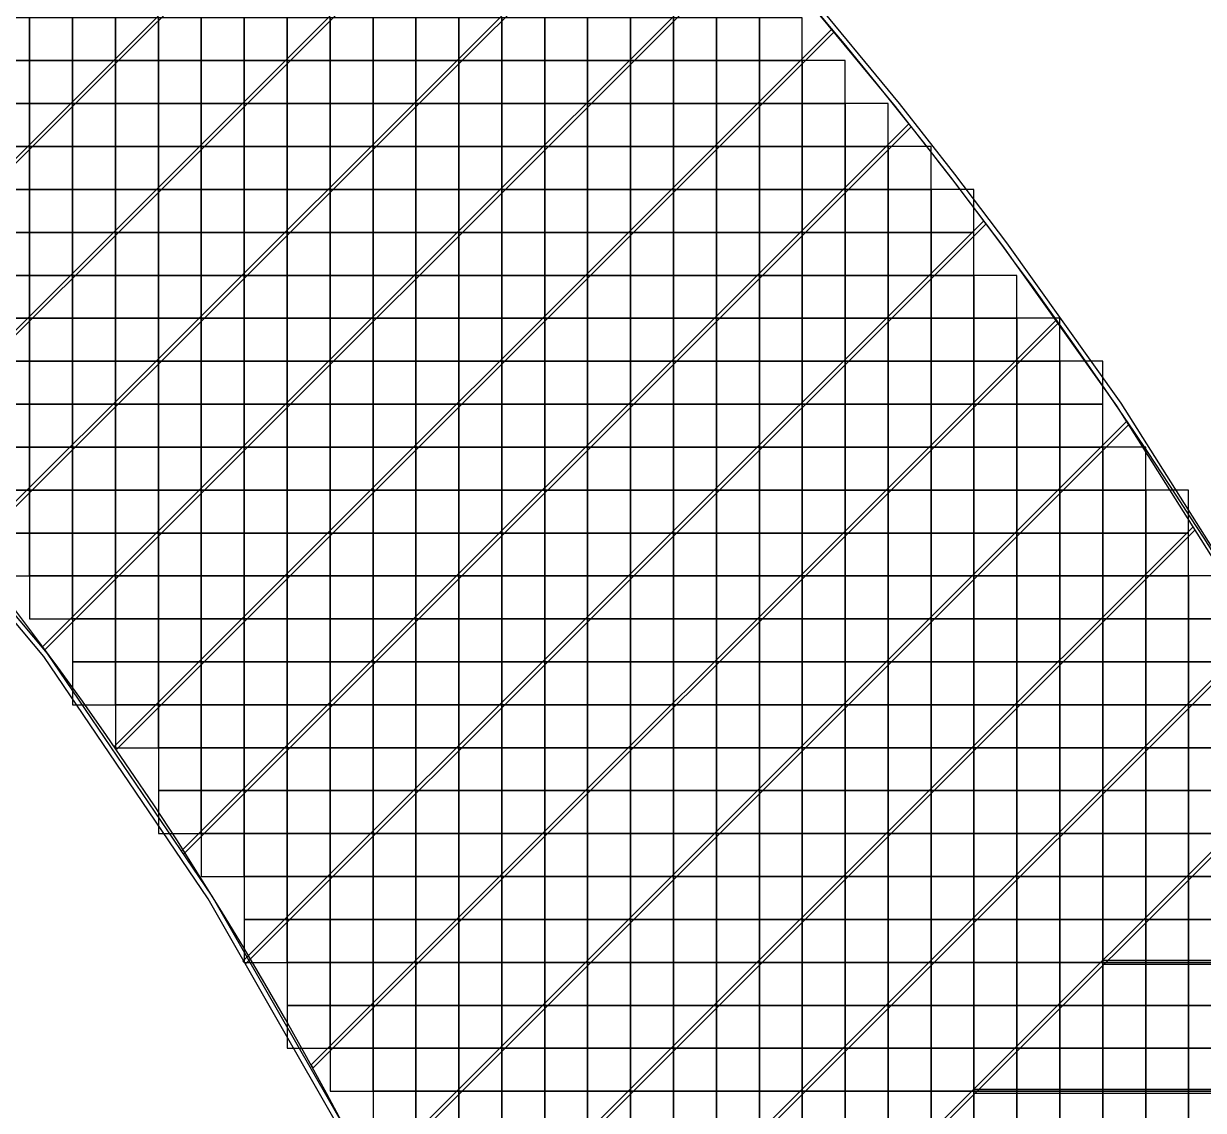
# Model space of a CAD drawing. Extents: x -31693 to 409283, y -98233 to 151957.
# Drawn here: x 124975 to 138717, y 80993 to 93647 of the extents above; entities that cross this region are included whole.
import ezdxf

# ---------------------------------------------------------------- set-up
doc = ezdxf.new("R2010")
doc.units = 0
doc.header["$LTSCALE"] = 1000
doc.header["$MEASUREMENT"] = 0
for name, color, linetype in [('500浮箱', 162, 'Continuous'), ('A-G-VISIBLE', 9, 'Continuous'), ('主龙骨', 4, 'Continuous'), ('边梁（14a槽钢', 3, 'Continuous')]:
    doc.layers.add(name, color=color, linetype=linetype)

# ---------------------------------------------------------------- blocks, each defined once
blk = doc.blocks.new('dasd')
at = {"layer": 'A-G-VISIBLE', "linetype": 'Continuous'}
for centre, radius, start, end in [((-132803.822, 42108.688), 57.677, 29.84645, 67.5516), ((-132803.304, 42112.783), 43.061, 27.6831, 69.1971)]:
    blk.add_arc(centre, radius, start, end, dxfattribs=at)

msp = doc.modelspace()

# ---------------------------------------------------------------- linework, layer by layer
at = {"layer": '500浮箱', "elevation": 2850}
for points in [[(124545, 93216), (125045, 93216), (125045, 93716), (124545, 93716)], [(125045, 93216), (125545, 93216), (125545, 93716), (125045, 93716)], [(125545, 93216), (126045, 93216), (126045, 93716), (125545, 93716)], [(126045, 93216), (126545, 93216), (126545, 93716), (126045, 93716)], [(126545, 93216), (127045, 93216), (127045, 93716), (126545, 93716)], [(127045, 93216), (127545, 93216), (127545, 93716), (127045, 93716)], [(127545, 93216), (128045, 93216), (128045, 93716), (127545, 93716)], [(128045, 93216), (128545, 93216), (128545, 93716), (128045, 93716)], [(128545, 93216), (129045, 93216), (129045, 93716), (128545, 93716)], [(129045, 93216), (129545, 93216), (129545, 93716), (129045, 93716)], [(129545, 93216), (130045, 93216), (130045, 93716), (129545, 93716)], [(130045, 93216), (130545, 93216), (130545, 93716), (130045, 93716)], [(130545, 93216), (131045, 93216), (131045, 93716), (130545, 93716)], [(131045, 93216), (131545, 93216), (131545, 93716), (131045, 93716)], [(131545, 93216), (132045, 93216), (132045, 93716), (131545, 93716)], [(132045, 93216), (132545, 93216), (132545, 93716), (132045, 93716)], [(132545, 93216), (133045, 93216), (133045, 93716), (132545, 93716)], [(133045, 93216), (133545, 93216), (133545, 93716), (133045, 93716)], [(133545, 93216), (134045, 93216), (134045, 93716), (133545, 93716)], [(124545, 92716), (125045, 92716), (125045, 93216), (124545, 93216)], [(125045, 92716), (125545, 92716), (125545, 93216), (125045, 93216)], [(125545, 92716), (126045, 92716), (126045, 93216), (125545, 93216)], [(126045, 92716), (126545, 92716), (126545, 93216), (126045, 93216)], [(126545, 92716), (127045, 92716), (127045, 93216), (126545, 93216)], [(127045, 92716), (127545, 92716), (127545, 93216), (127045, 93216)], [(127545, 92716), (128045, 92716), (128045, 93216), (127545, 93216)], [(128045, 92716), (128545, 92716), (128545, 93216), (128045, 93216)], [(128545, 92716), (129045, 92716), (129045, 93216), (128545, 93216)], [(129045, 92716), (129545, 92716), (129545, 93216), (129045, 93216)], [(129545, 92716), (130045, 92716), (130045, 93216), (129545, 93216)], [(130045, 92716), (130545, 92716), (130545, 93216), (130045, 93216)], [(130545, 92716), (131045, 92716), (131045, 93216), (130545, 93216)], [(131045, 92716), (131545, 92716), (131545, 93216), (131045, 93216)], [(131545, 92716), (132045, 92716), (132045, 93216), (131545, 93216)], [(132045, 92716), (132545, 92716), (132545, 93216), (132045, 93216)], [(132545, 92716), (133045, 92716), (133045, 93216), (132545, 93216)], [(133045, 92716), (133545, 92716), (133545, 93216), (133045, 93216)], [(133545, 92716), (134045, 92716), (134045, 93216), (133545, 93216)], [(134045, 92716), (134545, 92716), (134545, 93216), (134045, 93216)], [(124545, 92216), (125045, 92216), (125045, 92716), (124545, 92716)], [(125045, 92216), (125545, 92216), (125545, 92716), (125045, 92716)], [(125545, 92216), (126045, 92216), (126045, 92716), (125545, 92716)], [(126045, 92216), (126545, 92216), (126545, 92716), (126045, 92716)], [(126545, 92216), (127045, 92216), (127045, 92716), (126545, 92716)], [(127045, 92216), (127545, 92216), (127545, 92716), (127045, 92716)], [(127545, 92216), (128045, 92216), (128045, 92716), (127545, 92716)], [(128045, 92216), (128545, 92216), (128545, 92716), (128045, 92716)], [(128545, 92216), (129045, 92216), (129045, 92716), (128545, 92716)], [(129045, 92216), (129545, 92216), (129545, 92716), (129045, 92716)], [(129545, 92216), (130045, 92216), (130045, 92716), (129545, 92716)], [(130045, 92216), (130545, 92216), (130545, 92716), (130045, 92716)], [(130545, 92216), (131045, 92216), (131045, 92716), (130545, 92716)], [(131045, 92216), (131545, 92216), (131545, 92716), (131045, 92716)], [(131545, 92216), (132045, 92216), (132045, 92716), (131545, 92716)], [(132045, 92216), (132545, 92216), (132545, 92716), (132045, 92716)], [(132545, 92216), (133045, 92216), (133045, 92716), (132545, 92716)], [(133045, 92216), (133545, 92216), (133545, 92716), (133045, 92716)], [(133545, 92216), (134045, 92216), (134045, 92716), (133545, 92716)], [(134045, 92216), (134545, 92216), (134545, 92716), (134045, 92716)], [(134545, 92216), (135045, 92216), (135045, 92716), (134545, 92716)], [(124545, 91716), (125045, 91716), (125045, 92216), (124545, 92216)], [(125045, 91716), (125545, 91716), (125545, 92216), (125045, 92216)], [(125545, 91716), (126045, 91716), (126045, 92216), (125545, 92216)], [(126045, 91716), (126545, 91716), (126545, 92216), (126045, 92216)], [(126545, 91716), (127045, 91716), (127045, 92216), (126545, 92216)], [(127045, 91716), (127545, 91716), (127545, 92216), (127045, 92216)], [(127545, 91716), (128045, 91716), (128045, 92216), (127545, 92216)], [(128045, 91716), (128545, 91716), (128545, 92216), (128045, 92216)], [(128545, 91716), (129045, 91716), (129045, 92216), (128545, 92216)], [(129045, 91716), (129545, 91716), (129545, 92216), (129045, 92216)], [(129545, 91716), (130045, 91716), (130045, 92216), (129545, 92216)], [(130045, 91716), (130545, 91716), (130545, 92216), (130045, 92216)], [(130545, 91716), (131045, 91716), (131045, 92216), (130545, 92216)], [(131045, 91716), (131545, 91716), (131545, 92216), (131045, 92216)], [(131545, 91716), (132045, 91716), (132045, 92216), (131545, 92216)], [(132045, 91716), (132545, 91716), (132545, 92216), (132045, 92216)], [(132545, 91716), (133045, 91716), (133045, 92216), (132545, 92216)], [(133045, 91716), (133545, 91716), (133545, 92216), (133045, 92216)], [(133545, 91716), (134045, 91716), (134045, 92216), (133545, 92216)], [(134045, 91716), (134545, 91716), (134545, 92216), (134045, 92216)], [(134545, 91716), (135045, 91716), (135045, 92216), (134545, 92216)], [(135045, 91716), (135545, 91716), (135545, 92216), (135045, 92216)], [(124545, 91216), (125045, 91216), (125045, 91716), (124545, 91716)], [(125045, 91216), (125545, 91216), (125545, 91716), (125045, 91716)], [(125545, 91216), (126045, 91216), (126045, 91716), (125545, 91716)], [(126045, 91216), (126545, 91216), (126545, 91716), (126045, 91716)], [(126545, 91216), (127045, 91216), (127045, 91716), (126545, 91716)], [(127045, 91216), (127545, 91216), (127545, 91716), (127045, 91716)], [(127545, 91216), (128045, 91216), (128045, 91716), (127545, 91716)], [(128045, 91216), (128545, 91216), (128545, 91716), (128045, 91716)], [(128545, 91216), (129045, 91216), (129045, 91716), (128545, 91716)], [(129045, 91216), (129545, 91216), (129545, 91716), (129045, 91716)], [(129545, 91216), (130045, 91216), (130045, 91716), (129545, 91716)], [(130045, 91216), (130545, 91216), (130545, 91716), (130045, 91716)], [(130545, 91216), (131045, 91216), (131045, 91716), (130545, 91716)], [(131045, 91216), (131545, 91216), (131545, 91716), (131045, 91716)], [(131545, 91216), (132045, 91216), (132045, 91716), (131545, 91716)], [(132045, 91216), (132545, 91216), (132545, 91716), (132045, 91716)], [(132545, 91216), (133045, 91216), (133045, 91716), (132545, 91716)], [(133045, 91216), (133545, 91216), (133545, 91716), (133045, 91716)], [(133545, 91216), (134045, 91216), (134045, 91716), (133545, 91716)], [(134045, 91216), (134545, 91216), (134545, 91716), (134045, 91716)], [(134545, 91216), (135045, 91216), (135045, 91716), (134545, 91716)], [(135045, 91216), (135545, 91216), (135545, 91716), (135045, 91716)], [(135545, 91216), (136045, 91216), (136045, 91716), (135545, 91716)], [(124545, 90716), (125045, 90716), (125045, 91216), (124545, 91216)], [(125045, 90716), (125545, 90716), (125545, 91216), (125045, 91216)], [(125545, 90716), (126045, 90716), (126045, 91216), (125545, 91216)], [(126045, 90716), (126545, 90716), (126545, 91216), (126045, 91216)], [(126545, 90716), (127045, 90716), (127045, 91216), (126545, 91216)], [(127045, 90716), (127545, 90716), (127545, 91216), (127045, 91216)], [(127545, 90716), (128045, 90716), (128045, 91216), (127545, 91216)], [(128045, 90716), (128545, 90716), (128545, 91216), (128045, 91216)], [(128545, 90716), (129045, 90716), (129045, 91216), (128545, 91216)], [(129045, 90716), (129545, 90716), (129545, 91216), (129045, 91216)], [(129545, 90716), (130045, 90716), (130045, 91216), (129545, 91216)], [(130045, 90716), (130545, 90716), (130545, 91216), (130045, 91216)], [(130545, 90716), (131045, 90716), (131045, 91216), (130545, 91216)], [(131045, 90716), (131545, 90716), (131545, 91216), (131045, 91216)], [(131545, 90716), (132045, 90716), (132045, 91216), (131545, 91216)], [(132045, 90716), (132545, 90716), (132545, 91216), (132045, 91216)], [(132545, 90716), (133045, 90716), (133045, 91216), (132545, 91216)], [(133045, 90716), (133545, 90716), (133545, 91216), (133045, 91216)], [(133545, 90716), (134045, 90716), (134045, 91216), (133545, 91216)], [(134045, 90716), (134545, 90716), (134545, 91216), (134045, 91216)], [(134545, 90716), (135045, 90716), (135045, 91216), (134545, 91216)], [(135045, 90716), (135545, 90716), (135545, 91216), (135045, 91216)], [(135545, 90716), (136045, 90716), (136045, 91216), (135545, 91216)], [(124545, 90216), (125045, 90216), (125045, 90716), (124545, 90716)], [(125045, 90216), (125545, 90216), (125545, 90716), (125045, 90716)], [(125545, 90216), (126045, 90216), (126045, 90716), (125545, 90716)], [(126045, 90216), (126545, 90216), (126545, 90716), (126045, 90716)], [(126545, 90216), (127045, 90216), (127045, 90716), (126545, 90716)], [(127045, 90216), (127545, 90216), (127545, 90716), (127045, 90716)], [(127545, 90216), (128045, 90216), (128045, 90716), (127545, 90716)], [(128045, 90216), (128545, 90216), (128545, 90716), (128045, 90716)], [(128545, 90216), (129045, 90216), (129045, 90716), (128545, 90716)], [(129045, 90216), (129545, 90216), (129545, 90716), (129045, 90716)], [(129545, 90216), (130045, 90216), (130045, 90716), (129545, 90716)], [(130045, 90216), (130545, 90216), (130545, 90716), (130045, 90716)], [(130545, 90216), (131045, 90216), (131045, 90716), (130545, 90716)], [(131045, 90216), (131545, 90216), (131545, 90716), (131045, 90716)], [(131545, 90216), (132045, 90216), (132045, 90716), (131545, 90716)], [(132045, 90216), (132545, 90216), (132545, 90716), (132045, 90716)], [(132545, 90216), (133045, 90216), (133045, 90716), (132545, 90716)], [(133045, 90216), (133545, 90216), (133545, 90716), (133045, 90716)], [(133545, 90216), (134045, 90216), (134045, 90716), (133545, 90716)], [(134045, 90216), (134545, 90216), (134545, 90716), (134045, 90716)], [(134545, 90216), (135045, 90216), (135045, 90716), (134545, 90716)], [(135045, 90216), (135545, 90216), (135545, 90716), (135045, 90716)], [(135545, 90216), (136045, 90216), (136045, 90716), (135545, 90716)], [(136045, 90216), (136545, 90216), (136545, 90716), (136045, 90716)], [(124545, 89716), (125045, 89716), (125045, 90216), (124545, 90216)], [(125045, 89716), (125545, 89716), (125545, 90216), (125045, 90216)], [(125545, 89716), (126045, 89716), (126045, 90216), (125545, 90216)], [(126045, 89716), (126545, 89716), (126545, 90216), (126045, 90216)], [(126545, 89716), (127045, 89716), (127045, 90216), (126545, 90216)], [(127045, 89716), (127545, 89716), (127545, 90216), (127045, 90216)], [(127545, 89716), (128045, 89716), (128045, 90216), (127545, 90216)], [(128045, 89716), (128545, 89716), (128545, 90216), (128045, 90216)], [(128545, 89716), (129045, 89716), (129045, 90216), (128545, 90216)], [(129045, 89716), (129545, 89716), (129545, 90216), (129045, 90216)], [(129545, 89716), (130045, 89716), (130045, 90216), (129545, 90216)], [(130045, 89716), (130545, 89716), (130545, 90216), (130045, 90216)], [(130545, 89716), (131045, 89716), (131045, 90216), (130545, 90216)], [(131045, 89716), (131545, 89716), (131545, 90216), (131045, 90216)], [(131545, 89716), (132045, 89716), (132045, 90216), (131545, 90216)], [(132045, 89716), (132545, 89716), (132545, 90216), (132045, 90216)], [(132545, 89716), (133045, 89716), (133045, 90216), (132545, 90216)], [(133045, 89716), (133545, 89716), (133545, 90216), (133045, 90216)], [(133545, 89716), (134045, 89716), (134045, 90216), (133545, 90216)], [(134045, 89716), (134545, 89716), (134545, 90216), (134045, 90216)], [(134545, 89716), (135045, 89716), (135045, 90216), (134545, 90216)], [(135045, 89716), (135545, 89716), (135545, 90216), (135045, 90216)], [(135545, 89716), (136045, 89716), (136045, 90216), (135545, 90216)], [(136045, 89716), (136545, 89716), (136545, 90216), (136045, 90216)], [(136545, 89716), (137045, 89716), (137045, 90216), (136545, 90216)], [(124545, 89216), (125045, 89216), (125045, 89716), (124545, 89716)], [(125045, 89216), (125545, 89216), (125545, 89716), (125045, 89716)], [(125545, 89216), (126045, 89216), (126045, 89716), (125545, 89716)], [(126045, 89216), (126545, 89216), (126545, 89716), (126045, 89716)], [(126545, 89216), (127045, 89216), (127045, 89716), (126545, 89716)], [(127045, 89216), (127545, 89216), (127545, 89716), (127045, 89716)], [(127545, 89216), (128045, 89216), (128045, 89716), (127545, 89716)], [(128045, 89216), (128545, 89216), (128545, 89716), (128045, 89716)], [(128545, 89216), (129045, 89216), (129045, 89716), (128545, 89716)], [(129045, 89216), (129545, 89216), (129545, 89716), (129045, 89716)], [(129545, 89216), (130045, 89216), (130045, 89716), (129545, 89716)], [(130045, 89216), (130545, 89216), (130545, 89716), (130045, 89716)], [(130545, 89216), (131045, 89216), (131045, 89716), (130545, 89716)], [(131045, 89216), (131545, 89216), (131545, 89716), (131045, 89716)], [(131545, 89216), (132045, 89216), (132045, 89716), (131545, 89716)], [(132045, 89216), (132545, 89216), (132545, 89716), (132045, 89716)], [(132545, 89216), (133045, 89216), (133045, 89716), (132545, 89716)], [(133045, 89216), (133545, 89216), (133545, 89716), (133045, 89716)], [(133545, 89216), (134045, 89216), (134045, 89716), (133545, 89716)], [(134045, 89216), (134545, 89216), (134545, 89716), (134045, 89716)], [(134545, 89216), (135045, 89216), (135045, 89716), (134545, 89716)], [(135045, 89216), (135545, 89216), (135545, 89716), (135045, 89716)], [(135545, 89216), (136045, 89216), (136045, 89716), (135545, 89716)], [(136045, 89216), (136545, 89216), (136545, 89716), (136045, 89716)], [(136545, 89216), (137045, 89216), (137045, 89716), (136545, 89716)], [(137045, 89216), (137545, 89216), (137545, 89716), (137045, 89716)], [(124545, 88716), (125045, 88716), (125045, 89216), (124545, 89216)], [(125045, 88716), (125545, 88716), (125545, 89216), (125045, 89216)], [(125545, 88716), (126045, 88716), (126045, 89216), (125545, 89216)], [(126045, 88716), (126545, 88716), (126545, 89216), (126045, 89216)], [(126545, 88716), (127045, 88716), (127045, 89216), (126545, 89216)], [(127045, 88716), (127545, 88716), (127545, 89216), (127045, 89216)], [(127545, 88716), (128045, 88716), (128045, 89216), (127545, 89216)], [(128045, 88716), (128545, 88716), (128545, 89216), (128045, 89216)], [(128545, 88716), (129045, 88716), (129045, 89216), (128545, 89216)], [(129045, 88716), (129545, 88716), (129545, 89216), (129045, 89216)], [(129545, 88716), (130045, 88716), (130045, 89216), (129545, 89216)], [(130045, 88716), (130545, 88716), (130545, 89216), (130045, 89216)], [(130545, 88716), (131045, 88716), (131045, 89216), (130545, 89216)], [(131045, 88716), (131545, 88716), (131545, 89216), (131045, 89216)], [(131545, 88716), (132045, 88716), (132045, 89216), (131545, 89216)], [(132045, 88716), (132545, 88716), (132545, 89216), (132045, 89216)], [(132545, 88716), (133045, 88716), (133045, 89216), (132545, 89216)], [(133045, 88716), (133545, 88716), (133545, 89216), (133045, 89216)], [(133545, 88716), (134045, 88716), (134045, 89216), (133545, 89216)], [(134045, 88716), (134545, 88716), (134545, 89216), (134045, 89216)], [(134545, 88716), (135045, 88716), (135045, 89216), (134545, 89216)], [(135045, 88716), (135545, 88716), (135545, 89216), (135045, 89216)], [(135545, 88716), (136045, 88716), (136045, 89216), (135545, 89216)], [(136045, 88716), (136545, 88716), (136545, 89216), (136045, 89216)], [(136545, 88716), (137045, 88716), (137045, 89216), (136545, 89216)], [(137045, 88716), (137545, 88716), (137545, 89216), (137045, 89216)], [(124545, 88216), (125045, 88216), (125045, 88716), (124545, 88716)], [(125045, 88216), (125545, 88216), (125545, 88716), (125045, 88716)], [(125545, 88216), (126045, 88216), (126045, 88716), (125545, 88716)], [(126045, 88216), (126545, 88216), (126545, 88716), (126045, 88716)], [(126545, 88216), (127045, 88216), (127045, 88716), (126545, 88716)], [(127045, 88216), (127545, 88216), (127545, 88716), (127045, 88716)], [(127545, 88216), (128045, 88216), (128045, 88716), (127545, 88716)], [(128045, 88216), (128545, 88216), (128545, 88716), (128045, 88716)], [(128545, 88216), (129045, 88216), (129045, 88716), (128545, 88716)], [(129045, 88216), (129545, 88216), (129545, 88716), (129045, 88716)], [(129545, 88216), (130045, 88216), (130045, 88716), (129545, 88716)], [(130045, 88216), (130545, 88216), (130545, 88716), (130045, 88716)], [(130545, 88216), (131045, 88216), (131045, 88716), (130545, 88716)], [(131045, 88216), (131545, 88216), (131545, 88716), (131045, 88716)], [(131545, 88216), (132045, 88216), (132045, 88716), (131545, 88716)], [(132045, 88216), (132545, 88216), (132545, 88716), (132045, 88716)], [(132545, 88216), (133045, 88216), (133045, 88716), (132545, 88716)], [(133045, 88216), (133545, 88216), (133545, 88716), (133045, 88716)], [(133545, 88216), (134045, 88216), (134045, 88716), (133545, 88716)], [(134045, 88216), (134545, 88216), (134545, 88716), (134045, 88716)], [(134545, 88216), (135045, 88216), (135045, 88716), (134545, 88716)], [(135045, 88216), (135545, 88216), (135545, 88716), (135045, 88716)], [(135545, 88216), (136045, 88216), (136045, 88716), (135545, 88716)], [(136045, 88216), (136545, 88216), (136545, 88716), (136045, 88716)], [(136545, 88216), (137045, 88216), (137045, 88716), (136545, 88716)], [(137045, 88216), (137545, 88216), (137545, 88716), (137045, 88716)], [(137545, 88216), (138045, 88216), (138045, 88716), (137545, 88716)], [(124545, 87716), (125045, 87716), (125045, 88216), (124545, 88216)], [(125045, 87716), (125545, 87716), (125545, 88216), (125045, 88216)], [(125545, 87716), (126045, 87716), (126045, 88216), (125545, 88216)], [(126045, 87716), (126545, 87716), (126545, 88216), (126045, 88216)], [(126545, 87716), (127045, 87716), (127045, 88216), (126545, 88216)], [(127045, 87716), (127545, 87716), (127545, 88216), (127045, 88216)], [(127545, 87716), (128045, 87716), (128045, 88216), (127545, 88216)], [(128045, 87716), (128545, 87716), (128545, 88216), (128045, 88216)], [(128545, 87716), (129045, 87716), (129045, 88216), (128545, 88216)], [(129045, 87716), (129545, 87716), (129545, 88216), (129045, 88216)], [(129545, 87716), (130045, 87716), (130045, 88216), (129545, 88216)], [(130045, 87716), (130545, 87716), (130545, 88216), (130045, 88216)], [(130545, 87716), (131045, 87716), (131045, 88216), (130545, 88216)], [(131045, 87716), (131545, 87716), (131545, 88216), (131045, 88216)], [(131545, 87716), (132045, 87716), (132045, 88216), (131545, 88216)], [(132045, 87716), (132545, 87716), (132545, 88216), (132045, 88216)], [(132545, 87716), (133045, 87716), (133045, 88216), (132545, 88216)], [(133045, 87716), (133545, 87716), (133545, 88216), (133045, 88216)], [(133545, 87716), (134045, 87716), (134045, 88216), (133545, 88216)], [(134045, 87716), (134545, 87716), (134545, 88216), (134045, 88216)], [(134545, 87716), (135045, 87716), (135045, 88216), (134545, 88216)], [(135045, 87716), (135545, 87716), (135545, 88216), (135045, 88216)], [(135545, 87716), (136045, 87716), (136045, 88216), (135545, 88216)], [(136045, 87716), (136545, 87716), (136545, 88216), (136045, 88216)], [(136545, 87716), (137045, 87716), (137045, 88216), (136545, 88216)], [(137045, 87716), (137545, 87716), (137545, 88216), (137045, 88216)], [(137545, 87716), (138045, 87716), (138045, 88216), (137545, 88216)], [(138045, 87716), (138545, 87716), (138545, 88216), (138045, 88216)], [(124545, 87216), (125045, 87216), (125045, 87716), (124545, 87716)], [(125045, 87216), (125545, 87216), (125545, 87716), (125045, 87716)], [(125545, 87216), (126045, 87216), (126045, 87716), (125545, 87716)], [(126045, 87216), (126545, 87216), (126545, 87716), (126045, 87716)], [(126545, 87216), (127045, 87216), (127045, 87716), (126545, 87716)], [(127045, 87216), (127545, 87216), (127545, 87716), (127045, 87716)], [(127545, 87216), (128045, 87216), (128045, 87716), (127545, 87716)], [(128045, 87216), (128545, 87216), (128545, 87716), (128045, 87716)], [(128545, 87216), (129045, 87216), (129045, 87716), (128545, 87716)], [(129045, 87216), (129545, 87216), (129545, 87716), (129045, 87716)], [(129545, 87216), (130045, 87216), (130045, 87716), (129545, 87716)], [(130045, 87216), (130545, 87216), (130545, 87716), (130045, 87716)], [(130545, 87216), (131045, 87216), (131045, 87716), (130545, 87716)], [(131045, 87216), (131545, 87216), (131545, 87716), (131045, 87716)], [(131545, 87216), (132045, 87216), (132045, 87716), (131545, 87716)], [(132045, 87216), (132545, 87216), (132545, 87716), (132045, 87716)], [(132545, 87216), (133045, 87216), (133045, 87716), (132545, 87716)], [(133045, 87216), (133545, 87216), (133545, 87716), (133045, 87716)], [(133545, 87216), (134045, 87216), (134045, 87716), (133545, 87716)], [(134045, 87216), (134545, 87216), (134545, 87716), (134045, 87716)], [(134545, 87216), (135045, 87216), (135045, 87716), (134545, 87716)], [(135045, 87216), (135545, 87216), (135545, 87716), (135045, 87716)], [(135545, 87216), (136045, 87216), (136045, 87716), (135545, 87716)], [(136045, 87216), (136545, 87216), (136545, 87716), (136045, 87716)], [(136545, 87216), (137045, 87216), (137045, 87716), (136545, 87716)], [(137045, 87216), (137545, 87216), (137545, 87716), (137045, 87716)], [(137545, 87216), (138045, 87216), (138045, 87716), (137545, 87716)], [(138045, 87216), (138545, 87216), (138545, 87716), (138045, 87716)], [(125045, 86716), (125545, 86716), (125545, 87216), (125045, 87216)], [(125545, 86716), (126045, 86716), (126045, 87216), (125545, 87216)], [(126045, 86716), (126545, 86716), (126545, 87216), (126045, 87216)], [(126545, 86716), (127045, 86716), (127045, 87216), (126545, 87216)], [(127045, 86716), (127545, 86716), (127545, 87216), (127045, 87216)], [(127545, 86716), (128045, 86716), (128045, 87216), (127545, 87216)], [(128045, 86716), (128545, 86716), (128545, 87216), (128045, 87216)], [(128545, 86716), (129045, 86716), (129045, 87216), (128545, 87216)], [(129045, 86716), (129545, 86716), (129545, 87216), (129045, 87216)], [(129545, 86716), (130045, 86716), (130045, 87216), (129545, 87216)], [(130045, 86716), (130545, 86716), (130545, 87216), (130045, 87216)], [(130545, 86716), (131045, 86716), (131045, 87216), (130545, 87216)], [(131045, 86716), (131545, 86716), (131545, 87216), (131045, 87216)], [(131545, 86716), (132045, 86716), (132045, 87216), (131545, 87216)], [(132045, 86716), (132545, 86716), (132545, 87216), (132045, 87216)], [(132545, 86716), (133045, 86716), (133045, 87216), (132545, 87216)], [(133045, 86716), (133545, 86716), (133545, 87216), (133045, 87216)], [(133545, 86716), (134045, 86716), (134045, 87216), (133545, 87216)], [(134045, 86716), (134545, 86716), (134545, 87216), (134045, 87216)], [(134545, 86716), (135045, 86716), (135045, 87216), (134545, 87216)], [(135045, 86716), (135545, 86716), (135545, 87216), (135045, 87216)], [(135545, 86716), (136045, 86716), (136045, 87216), (135545, 87216)], [(136045, 86716), (136545, 86716), (136545, 87216), (136045, 87216)], [(136545, 86716), (137045, 86716), (137045, 87216), (136545, 87216)], [(137045, 86716), (137545, 86716), (137545, 87216), (137045, 87216)], [(137545, 86716), (138045, 86716), (138045, 87216), (137545, 87216)], [(138045, 86716), (138545, 86716), (138545, 87216), (138045, 87216)], [(138545, 86716), (139045, 86716), (139045, 87216), (138545, 87216)], [(125545, 86216), (126045, 86216), (126045, 86716), (125545, 86716)], [(126045, 86216), (126545, 86216), (126545, 86716), (126045, 86716)], [(126545, 86216), (127045, 86216), (127045, 86716), (126545, 86716)], [(127045, 86216), (127545, 86216), (127545, 86716), (127045, 86716)], [(127545, 86216), (128045, 86216), (128045, 86716), (127545, 86716)], [(128045, 86216), (128545, 86216), (128545, 86716), (128045, 86716)], [(128545, 86216), (129045, 86216), (129045, 86716), (128545, 86716)], [(129045, 86216), (129545, 86216), (129545, 86716), (129045, 86716)], [(129545, 86216), (130045, 86216), (130045, 86716), (129545, 86716)], [(130045, 86216), (130545, 86216), (130545, 86716), (130045, 86716)], [(130545, 86216), (131045, 86216), (131045, 86716), (130545, 86716)], [(131045, 86216), (131545, 86216), (131545, 86716), (131045, 86716)], [(131545, 86216), (132045, 86216), (132045, 86716), (131545, 86716)], [(132045, 86216), (132545, 86216), (132545, 86716), (132045, 86716)], [(132545, 86216), (133045, 86216), (133045, 86716), (132545, 86716)], [(133045, 86216), (133545, 86216), (133545, 86716), (133045, 86716)], [(133545, 86216), (134045, 86216), (134045, 86716), (133545, 86716)], [(134045, 86216), (134545, 86216), (134545, 86716), (134045, 86716)], [(134545, 86216), (135045, 86216), (135045, 86716), (134545, 86716)], [(135045, 86216), (135545, 86216), (135545, 86716), (135045, 86716)], [(135545, 86216), (136045, 86216), (136045, 86716), (135545, 86716)], [(136045, 86216), (136545, 86216), (136545, 86716), (136045, 86716)], [(136545, 86216), (137045, 86216), (137045, 86716), (136545, 86716)], [(137045, 86216), (137545, 86216), (137545, 86716), (137045, 86716)], [(137545, 86216), (138045, 86216), (138045, 86716), (137545, 86716)], [(138045, 86216), (138545, 86216), (138545, 86716), (138045, 86716)], [(138545, 86216), (139045, 86216), (139045, 86716), (138545, 86716)], [(125545, 85716), (126045, 85716), (126045, 86216), (125545, 86216)], [(126045, 85716), (126545, 85716), (126545, 86216), (126045, 86216)], [(126545, 85716), (127045, 85716), (127045, 86216), (126545, 86216)], [(127045, 85716), (127545, 85716), (127545, 86216), (127045, 86216)], [(127545, 85716), (128045, 85716), (128045, 86216), (127545, 86216)], [(128045, 85716), (128545, 85716), (128545, 86216), (128045, 86216)], [(128545, 85716), (129045, 85716), (129045, 86216), (128545, 86216)], [(129045, 85716), (129545, 85716), (129545, 86216), (129045, 86216)], [(129545, 85716), (130045, 85716), (130045, 86216), (129545, 86216)], [(130045, 85716), (130545, 85716), (130545, 86216), (130045, 86216)], [(130545, 85716), (131045, 85716), (131045, 86216), (130545, 86216)], [(131045, 85716), (131545, 85716), (131545, 86216), (131045, 86216)], [(131545, 85716), (132045, 85716), (132045, 86216), (131545, 86216)], [(132045, 85716), (132545, 85716), (132545, 86216), (132045, 86216)], [(132545, 85716), (133045, 85716), (133045, 86216), (132545, 86216)], [(133045, 85716), (133545, 85716), (133545, 86216), (133045, 86216)], [(133545, 85716), (134045, 85716), (134045, 86216), (133545, 86216)], [(134045, 85716), (134545, 85716), (134545, 86216), (134045, 86216)], [(134545, 85716), (135045, 85716), (135045, 86216), (134545, 86216)], [(135045, 85716), (135545, 85716), (135545, 86216), (135045, 86216)], [(135545, 85716), (136045, 85716), (136045, 86216), (135545, 86216)], [(136045, 85716), (136545, 85716), (136545, 86216), (136045, 86216)], [(136545, 85716), (137045, 85716), (137045, 86216), (136545, 86216)], [(137045, 85716), (137545, 85716), (137545, 86216), (137045, 86216)], [(137545, 85716), (138045, 85716), (138045, 86216), (137545, 86216)], [(138045, 85716), (138545, 85716), (138545, 86216), (138045, 86216)], [(138545, 85716), (139045, 85716), (139045, 86216), (138545, 86216)], [(126045, 85216), (126545, 85216), (126545, 85716), (126045, 85716)], [(126545, 85216), (127045, 85216), (127045, 85716), (126545, 85716)], [(127045, 85216), (127545, 85216), (127545, 85716), (127045, 85716)], [(127545, 85216), (128045, 85216), (128045, 85716), (127545, 85716)], [(128045, 85216), (128545, 85216), (128545, 85716), (128045, 85716)], [(128545, 85216), (129045, 85216), (129045, 85716), (128545, 85716)], [(129045, 85216), (129545, 85216), (129545, 85716), (129045, 85716)], [(129545, 85216), (130045, 85216), (130045, 85716), (129545, 85716)], [(130045, 85216), (130545, 85216), (130545, 85716), (130045, 85716)], [(130545, 85216), (131045, 85216), (131045, 85716), (130545, 85716)], [(131045, 85216), (131545, 85216), (131545, 85716), (131045, 85716)], [(131545, 85216), (132045, 85216), (132045, 85716), (131545, 85716)], [(132045, 85216), (132545, 85216), (132545, 85716), (132045, 85716)], [(132545, 85216), (133045, 85216), (133045, 85716), (132545, 85716)], [(133045, 85216), (133545, 85216), (133545, 85716), (133045, 85716)], [(133545, 85216), (134045, 85216), (134045, 85716), (133545, 85716)], [(134045, 85216), (134545, 85216), (134545, 85716), (134045, 85716)], [(134545, 85216), (135045, 85216), (135045, 85716), (134545, 85716)], [(135045, 85216), (135545, 85216), (135545, 85716), (135045, 85716)], [(135545, 85216), (136045, 85216), (136045, 85716), (135545, 85716)], [(136045, 85216), (136545, 85216), (136545, 85716), (136045, 85716)], [(136545, 85216), (137045, 85216), (137045, 85716), (136545, 85716)], [(137045, 85216), (137545, 85216), (137545, 85716), (137045, 85716)], [(137545, 85216), (138045, 85216), (138045, 85716), (137545, 85716)], [(138045, 85216), (138545, 85216), (138545, 85716), (138045, 85716)], [(138545, 85216), (139045, 85216), (139045, 85716), (138545, 85716)], [(126545, 84716), (127045, 84716), (127045, 85216), (126545, 85216)], [(127045, 84716), (127545, 84716), (127545, 85216), (127045, 85216)], [(127545, 84716), (128045, 84716), (128045, 85216), (127545, 85216)], [(128045, 84716), (128545, 84716), (128545, 85216), (128045, 85216)], [(128545, 84716), (129045, 84716), (129045, 85216), (128545, 85216)], [(129045, 84716), (129545, 84716), (129545, 85216), (129045, 85216)], [(129545, 84716), (130045, 84716), (130045, 85216), (129545, 85216)], [(130045, 84716), (130545, 84716), (130545, 85216), (130045, 85216)], [(130545, 84716), (131045, 84716), (131045, 85216), (130545, 85216)], [(131045, 84716), (131545, 84716), (131545, 85216), (131045, 85216)], [(131545, 84716), (132045, 84716), (132045, 85216), (131545, 85216)], [(132045, 84716), (132545, 84716), (132545, 85216), (132045, 85216)], [(132545, 84716), (133045, 84716), (133045, 85216), (132545, 85216)], [(133045, 84716), (133545, 84716), (133545, 85216), (133045, 85216)], [(133545, 84716), (134045, 84716), (134045, 85216), (133545, 85216)], [(134045, 84716), (134545, 84716), (134545, 85216), (134045, 85216)], [(134545, 84716), (135045, 84716), (135045, 85216), (134545, 85216)], [(135045, 84716), (135545, 84716), (135545, 85216), (135045, 85216)], [(135545, 84716), (136045, 84716), (136045, 85216), (135545, 85216)], [(136045, 84716), (136545, 84716), (136545, 85216), (136045, 85216)], [(136545, 84716), (137045, 84716), (137045, 85216), (136545, 85216)], [(137045, 84716), (137545, 84716), (137545, 85216), (137045, 85216)], [(137545, 84716), (138045, 84716), (138045, 85216), (137545, 85216)], [(138045, 84716), (138545, 84716), (138545, 85216), (138045, 85216)], [(138545, 84716), (139045, 84716), (139045, 85216), (138545, 85216)], [(126545, 84216), (127045, 84216), (127045, 84716), (126545, 84716)], [(127045, 84216), (127545, 84216), (127545, 84716), (127045, 84716)], [(127545, 84216), (128045, 84216), (128045, 84716), (127545, 84716)], [(128045, 84216), (128545, 84216), (128545, 84716), (128045, 84716)], [(128545, 84216), (129045, 84216), (129045, 84716), (128545, 84716)], [(129045, 84216), (129545, 84216), (129545, 84716), (129045, 84716)], [(129545, 84216), (130045, 84216), (130045, 84716), (129545, 84716)], [(130045, 84216), (130545, 84216), (130545, 84716), (130045, 84716)], [(130545, 84216), (131045, 84216), (131045, 84716), (130545, 84716)], [(131045, 84216), (131545, 84216), (131545, 84716), (131045, 84716)], [(131545, 84216), (132045, 84216), (132045, 84716), (131545, 84716)], [(132045, 84216), (132545, 84216), (132545, 84716), (132045, 84716)], [(132545, 84216), (133045, 84216), (133045, 84716), (132545, 84716)], [(133045, 84216), (133545, 84216), (133545, 84716), (133045, 84716)], [(133545, 84216), (134045, 84216), (134045, 84716), (133545, 84716)], [(134045, 84216), (134545, 84216), (134545, 84716), (134045, 84716)], [(134545, 84216), (135045, 84216), (135045, 84716), (134545, 84716)], [(135045, 84216), (135545, 84216), (135545, 84716), (135045, 84716)], [(135545, 84216), (136045, 84216), (136045, 84716), (135545, 84716)], [(136045, 84216), (136545, 84216), (136545, 84716), (136045, 84716)], [(136545, 84216), (137045, 84216), (137045, 84716), (136545, 84716)], [(137045, 84216), (137545, 84216), (137545, 84716), (137045, 84716)], [(137545, 84216), (138045, 84216), (138045, 84716), (137545, 84716)], [(138045, 84216), (138545, 84216), (138545, 84716), (138045, 84716)], [(138545, 84216), (139045, 84216), (139045, 84716), (138545, 84716)], [(127045, 83716), (127545, 83716), (127545, 84216), (127045, 84216)], [(127545, 83716), (128045, 83716), (128045, 84216), (127545, 84216)], [(128045, 83716), (128545, 83716), (128545, 84216), (128045, 84216)], [(128545, 83716), (129045, 83716), (129045, 84216), (128545, 84216)], [(129045, 83716), (129545, 83716), (129545, 84216), (129045, 84216)], [(129545, 83716), (130045, 83716), (130045, 84216), (129545, 84216)], [(130045, 83716), (130545, 83716), (130545, 84216), (130045, 84216)], [(130545, 83716), (131045, 83716), (131045, 84216), (130545, 84216)], [(131045, 83716), (131545, 83716), (131545, 84216), (131045, 84216)], [(131545, 83716), (132045, 83716), (132045, 84216), (131545, 84216)], [(132045, 83716), (132545, 83716), (132545, 84216), (132045, 84216)], [(132545, 83716), (133045, 83716), (133045, 84216), (132545, 84216)], [(133045, 83716), (133545, 83716), (133545, 84216), (133045, 84216)], [(133545, 83716), (134045, 83716), (134045, 84216), (133545, 84216)], [(134045, 83716), (134545, 83716), (134545, 84216), (134045, 84216)], [(134545, 83716), (135045, 83716), (135045, 84216), (134545, 84216)], [(135045, 83716), (135545, 83716), (135545, 84216), (135045, 84216)], [(135545, 83716), (136045, 83716), (136045, 84216), (135545, 84216)], [(136045, 83716), (136545, 83716), (136545, 84216), (136045, 84216)], [(136545, 83716), (137045, 83716), (137045, 84216), (136545, 84216)], [(137045, 83716), (137545, 83716), (137545, 84216), (137045, 84216)], [(137545, 83716), (138045, 83716), (138045, 84216), (137545, 84216)], [(138045, 83716), (138545, 83716), (138545, 84216), (138045, 84216)], [(138545, 83716), (139045, 83716), (139045, 84216), (138545, 84216)], [(127545, 83216), (128045, 83216), (128045, 83716), (127545, 83716)], [(128045, 83216), (128545, 83216), (128545, 83716), (128045, 83716)], [(128545, 83216), (129045, 83216), (129045, 83716), (128545, 83716)], [(129045, 83216), (129545, 83216), (129545, 83716), (129045, 83716)], [(129545, 83216), (130045, 83216), (130045, 83716), (129545, 83716)], [(130045, 83216), (130545, 83216), (130545, 83716), (130045, 83716)], [(130545, 83216), (131045, 83216), (131045, 83716), (130545, 83716)], [(131045, 83216), (131545, 83216), (131545, 83716), (131045, 83716)], [(131545, 83216), (132045, 83216), (132045, 83716), (131545, 83716)], [(132045, 83216), (132545, 83216), (132545, 83716), (132045, 83716)], [(132545, 83216), (133045, 83216), (133045, 83716), (132545, 83716)], [(133045, 83216), (133545, 83216), (133545, 83716), (133045, 83716)], [(133545, 83216), (134045, 83216), (134045, 83716), (133545, 83716)], [(134045, 83216), (134545, 83216), (134545, 83716), (134045, 83716)], [(134545, 83216), (135045, 83216), (135045, 83716), (134545, 83716)], [(135045, 83216), (135545, 83216), (135545, 83716), (135045, 83716)], [(135545, 83216), (136045, 83216), (136045, 83716), (135545, 83716)], [(136045, 83216), (136545, 83216), (136545, 83716), (136045, 83716)], [(136545, 83216), (137045, 83216), (137045, 83716), (136545, 83716)], [(137045, 83216), (137545, 83216), (137545, 83716), (137045, 83716)], [(137545, 83216), (138045, 83216), (138045, 83716), (137545, 83716)], [(138045, 83216), (138545, 83216), (138545, 83716), (138045, 83716)], [(138545, 83216), (139045, 83216), (139045, 83716), (138545, 83716)], [(127545, 82716), (128045, 82716), (128045, 83216), (127545, 83216)], [(128045, 82716), (128545, 82716), (128545, 83216), (128045, 83216)], [(128545, 82716), (129045, 82716), (129045, 83216), (128545, 83216)], [(129045, 82716), (129545, 82716), (129545, 83216), (129045, 83216)], [(129545, 82716), (130045, 82716), (130045, 83216), (129545, 83216)], [(130045, 82716), (130545, 82716), (130545, 83216), (130045, 83216)], [(130545, 82716), (131045, 82716), (131045, 83216), (130545, 83216)], [(131045, 82716), (131545, 82716), (131545, 83216), (131045, 83216)], [(131545, 82716), (132045, 82716), (132045, 83216), (131545, 83216)], [(132045, 82716), (132545, 82716), (132545, 83216), (132045, 83216)], [(132545, 82716), (133045, 82716), (133045, 83216), (132545, 83216)], [(133045, 82716), (133545, 82716), (133545, 83216), (133045, 83216)], [(133545, 82716), (134045, 82716), (134045, 83216), (133545, 83216)], [(134045, 82716), (134545, 82716), (134545, 83216), (134045, 83216)], [(134545, 82716), (135045, 82716), (135045, 83216), (134545, 83216)], [(135045, 82716), (135545, 82716), (135545, 83216), (135045, 83216)], [(135545, 82716), (136045, 82716), (136045, 83216), (135545, 83216)], [(136045, 82716), (136545, 82716), (136545, 83216), (136045, 83216)], [(136545, 82716), (137045, 82716), (137045, 83216), (136545, 83216)], [(137045, 82716), (137545, 82716), (137545, 83216), (137045, 83216)], [(137545, 82716), (138045, 82716), (138045, 83216), (137545, 83216)], [(138045, 82716), (138545, 82716), (138545, 83216), (138045, 83216)], [(138545, 82716), (139045, 82716), (139045, 83216), (138545, 83216)], [(128045, 82216), (128545, 82216), (128545, 82716), (128045, 82716)], [(128545, 82216), (129045, 82216), (129045, 82716), (128545, 82716)], [(129045, 82216), (129545, 82216), (129545, 82716), (129045, 82716)], [(129545, 82216), (130045, 82216), (130045, 82716), (129545, 82716)], [(130045, 82216), (130545, 82216), (130545, 82716), (130045, 82716)], [(130545, 82216), (131045, 82216), (131045, 82716), (130545, 82716)], [(131045, 82216), (131545, 82216), (131545, 82716), (131045, 82716)], [(131545, 82216), (132045, 82216), (132045, 82716), (131545, 82716)], [(132045, 82216), (132545, 82216), (132545, 82716), (132045, 82716)], [(132545, 82216), (133045, 82216), (133045, 82716), (132545, 82716)], [(133045, 82216), (133545, 82216), (133545, 82716), (133045, 82716)], [(133545, 82216), (134045, 82216), (134045, 82716), (133545, 82716)], [(134045, 82216), (134545, 82216), (134545, 82716), (134045, 82716)], [(134545, 82216), (135045, 82216), (135045, 82716), (134545, 82716)], [(135045, 82216), (135545, 82216), (135545, 82716), (135045, 82716)], [(135545, 82216), (136045, 82216), (136045, 82716), (135545, 82716)], [(136045, 82216), (136545, 82216), (136545, 82716), (136045, 82716)], [(136545, 82216), (137045, 82216), (137045, 82716), (136545, 82716)], [(137045, 82216), (137545, 82216), (137545, 82716), (137045, 82716)], [(137545, 82216), (138045, 82216), (138045, 82716), (137545, 82716)], [(138045, 82216), (138545, 82216), (138545, 82716), (138045, 82716)], [(138545, 82216), (139045, 82216), (139045, 82716), (138545, 82716)], [(128045, 81716), (128545, 81716), (128545, 82216), (128045, 82216)], [(128545, 81716), (129045, 81716), (129045, 82216), (128545, 82216)], [(129045, 81716), (129545, 81716), (129545, 82216), (129045, 82216)], [(129545, 81716), (130045, 81716), (130045, 82216), (129545, 82216)], [(130045, 81716), (130545, 81716), (130545, 82216), (130045, 82216)], [(130545, 81716), (131045, 81716), (131045, 82216), (130545, 82216)], [(131045, 81716), (131545, 81716), (131545, 82216), (131045, 82216)], [(131545, 81716), (132045, 81716), (132045, 82216), (131545, 82216)], [(132045, 81716), (132545, 81716), (132545, 82216), (132045, 82216)], [(132545, 81716), (133045, 81716), (133045, 82216), (132545, 82216)], [(133045, 81716), (133545, 81716), (133545, 82216), (133045, 82216)], [(133545, 81716), (134045, 81716), (134045, 82216), (133545, 82216)], [(134045, 81716), (134545, 81716), (134545, 82216), (134045, 82216)], [(134545, 81716), (135045, 81716), (135045, 82216), (134545, 82216)], [(135045, 81716), (135545, 81716), (135545, 82216), (135045, 82216)], [(135545, 81716), (136045, 81716), (136045, 82216), (135545, 82216)], [(136045, 81716), (136545, 81716), (136545, 82216), (136045, 82216)], [(136545, 81716), (137045, 81716), (137045, 82216), (136545, 82216)], [(137045, 81716), (137545, 81716), (137545, 82216), (137045, 82216)], [(137545, 81716), (138045, 81716), (138045, 82216), (137545, 82216)], [(138045, 81716), (138545, 81716), (138545, 82216), (138045, 82216)], [(138545, 81716), (139045, 81716), (139045, 82216), (138545, 82216)], [(128545, 81216), (129045, 81216), (129045, 81716), (128545, 81716)], [(129045, 81216), (129545, 81216), (129545, 81716), (129045, 81716)], [(129545, 81216), (130045, 81216), (130045, 81716), (129545, 81716)], [(130045, 81216), (130545, 81216), (130545, 81716), (130045, 81716)], [(130545, 81216), (131045, 81216), (131045, 81716), (130545, 81716)], [(131045, 81216), (131545, 81216), (131545, 81716), (131045, 81716)], [(131545, 81216), (132045, 81216), (132045, 81716), (131545, 81716)], [(132045, 81216), (132545, 81216), (132545, 81716), (132045, 81716)], [(132545, 81216), (133045, 81216), (133045, 81716), (132545, 81716)], [(133045, 81216), (133545, 81216), (133545, 81716), (133045, 81716)], [(133545, 81216), (134045, 81216), (134045, 81716), (133545, 81716)], [(134045, 81216), (134545, 81216), (134545, 81716), (134045, 81716)], [(134545, 81216), (135045, 81216), (135045, 81716), (134545, 81716)], [(135045, 81216), (135545, 81216), (135545, 81716), (135045, 81716)], [(135545, 81216), (136045, 81216), (136045, 81716), (135545, 81716)], [(136045, 81216), (136545, 81216), (136545, 81716), (136045, 81716)], [(136545, 81216), (137045, 81216), (137045, 81716), (136545, 81716)], [(137045, 81216), (137545, 81216), (137545, 81716), (137045, 81716)], [(137545, 81216), (138045, 81216), (138045, 81716), (137545, 81716)], [(138045, 81216), (138545, 81216), (138545, 81716), (138045, 81716)], [(138545, 81216), (139045, 81216), (139045, 81716), (138545, 81716)], [(129045, 80716), (129545, 80716), (129545, 81216), (129045, 81216)], [(129545, 80716), (130045, 80716), (130045, 81216), (129545, 81216)], [(130045, 80716), (130545, 80716), (130545, 81216), (130045, 81216)], [(130545, 80716), (131045, 80716), (131045, 81216), (130545, 81216)], [(131045, 80716), (131545, 80716), (131545, 81216), (131045, 81216)], [(131545, 80716), (132045, 80716), (132045, 81216), (131545, 81216)], [(132045, 80716), (132545, 80716), (132545, 81216), (132045, 81216)], [(132545, 80716), (133045, 80716), (133045, 81216), (132545, 81216)], [(133045, 80716), (133545, 80716), (133545, 81216), (133045, 81216)], [(133545, 80716), (134045, 80716), (134045, 81216), (133545, 81216)], [(134045, 80716), (134545, 80716), (134545, 81216), (134045, 81216)], [(134545, 80716), (135045, 80716), (135045, 81216), (134545, 81216)], [(135045, 80716), (135545, 80716), (135545, 81216), (135045, 81216)], [(135545, 80716), (136045, 80716), (136045, 81216), (135545, 81216)], [(136045, 80716), (136545, 80716), (136545, 81216), (136045, 81216)], [(136545, 80716), (137045, 80716), (137045, 81216), (136545, 81216)], [(137045, 80716), (137545, 80716), (137545, 81216), (137045, 81216)], [(137545, 80716), (138045, 80716), (138045, 81216), (137545, 81216)], [(138045, 80716), (138545, 80716), (138545, 81216), (138045, 81216)], [(138545, 80716), (139045, 80716), (139045, 81216), (138545, 81216)]]:
    msp.add_lwpolyline(points, close=True, dxfattribs=at)
at = {"layer": '主龙骨', "elevation": 2850}
for points in [[(130556, 97749), (122452, 89654), (122483, 89624), (130586, 97719)], [(131540, 96733), (123365, 88566), (123395, 88536), (131570, 96702)], [(132508, 95701), (124276, 87480), (124306, 87449), (132537, 95669)], [(133457, 94646), (125191, 86388), (125221, 86357), (133486, 94614)], [(134387, 93579), (126029, 85231), (126060, 85201), (134414, 93546)], [(135287, 92480), (126812, 84012), (126842, 83982), (135314, 92446)], [(136159, 91351), (127529, 82731), (127560, 82701), (136185, 91317)], [(136998, 90190), (128319, 81519), (128349, 81489), (137023, 90154)], [(137821, 89013), (128941, 80139), (128971, 80108), (137845, 88976)], [(138596, 87787), (129421, 78623), (129451, 78593), (138619, 87750)], [(139370, 86561), (129863, 77062), (129894, 77032), (139393, 86524)], [(140073, 85265), (130264, 75469), (130295, 75439), (140094, 85224)], [(141232, 82737), (137545, 82737), (137545, 82694), (141247, 82694)], [(141683, 81237), (136045, 81237), (136045, 81194), (141697, 81194)]]:
    msp.add_lwpolyline(points, dxfattribs=at)
at = {"layer": '边梁（14a槽钢', "elevation": 2850}
for points in [[(130897, 61265), (131111, 63418), (131221, 66237), (131128, 69233), (130816, 72229), (130470, 74306), (130058, 76202), (129181, 79295), (128685, 80727), (127123, 83458), (125209, 86279), (121784, 90364), (119067, 92984), (116082, 95391), (112915, 97510), (108611, 99799), (104859, 101358), (99225, 103423), (92914, 105329), (88216, 106483), (81537, 107748), (76749, 108392), (70985, 108882)], [(130955, 61258), (131169, 63414), (131279, 66237), (131186, 69237), (130874, 72237), (130527, 74317), (130114, 76216), (129237, 79312), (128738, 80751), (127172, 83489), (125255, 86314), (121826, 90404), (119105, 93028), (116116, 95438), (112945, 97560), (108636, 99851), (104880, 101412), (99244, 103478), (92930, 105385), (88229, 106540), (81546, 107805), (76755, 108450), (70988, 108940)], [(134089, 94032), (135172, 92717), (135818, 91895), (136423, 91095), (137754, 89228), (139994, 85682), (141215, 82789), (141849, 80930), (142278, 79482), (142536, 78512), (142717, 77770), (142924, 76841), (143134, 75779), (143370, 74371), (143507, 73394), (143632, 72298), (143732, 71171), (143798, 70122), (143843, 68925), (143854, 67978), (143793, 65636), (143681, 64065), (143545, 62772)], [(134045, 93994), (135127, 92681), (135772, 91860), (136377, 91061), (137706, 89196), (139942, 85655), (141160, 82768), (141794, 80912), (142223, 79467), (142480, 78498), (142660, 77757), (142867, 76829), (143077, 75768), (143313, 74362), (143449, 73387), (143575, 72292), (143674, 71167), (143740, 70120), (143785, 68924), (143796, 67978), (143735, 65639), (143623, 64071), (143487, 62779)]]:
    msp.add_lwpolyline(points, dxfattribs=at)

# ---------------------------------------------------------------- block references
at = {"xscale": 1000, "yscale": 1000, "zscale": 1000}
msp.add_blockref('dasd', (132893911, -42052037, 2850), dxfattribs=at)

doc.saveas('drawing.dxf')
